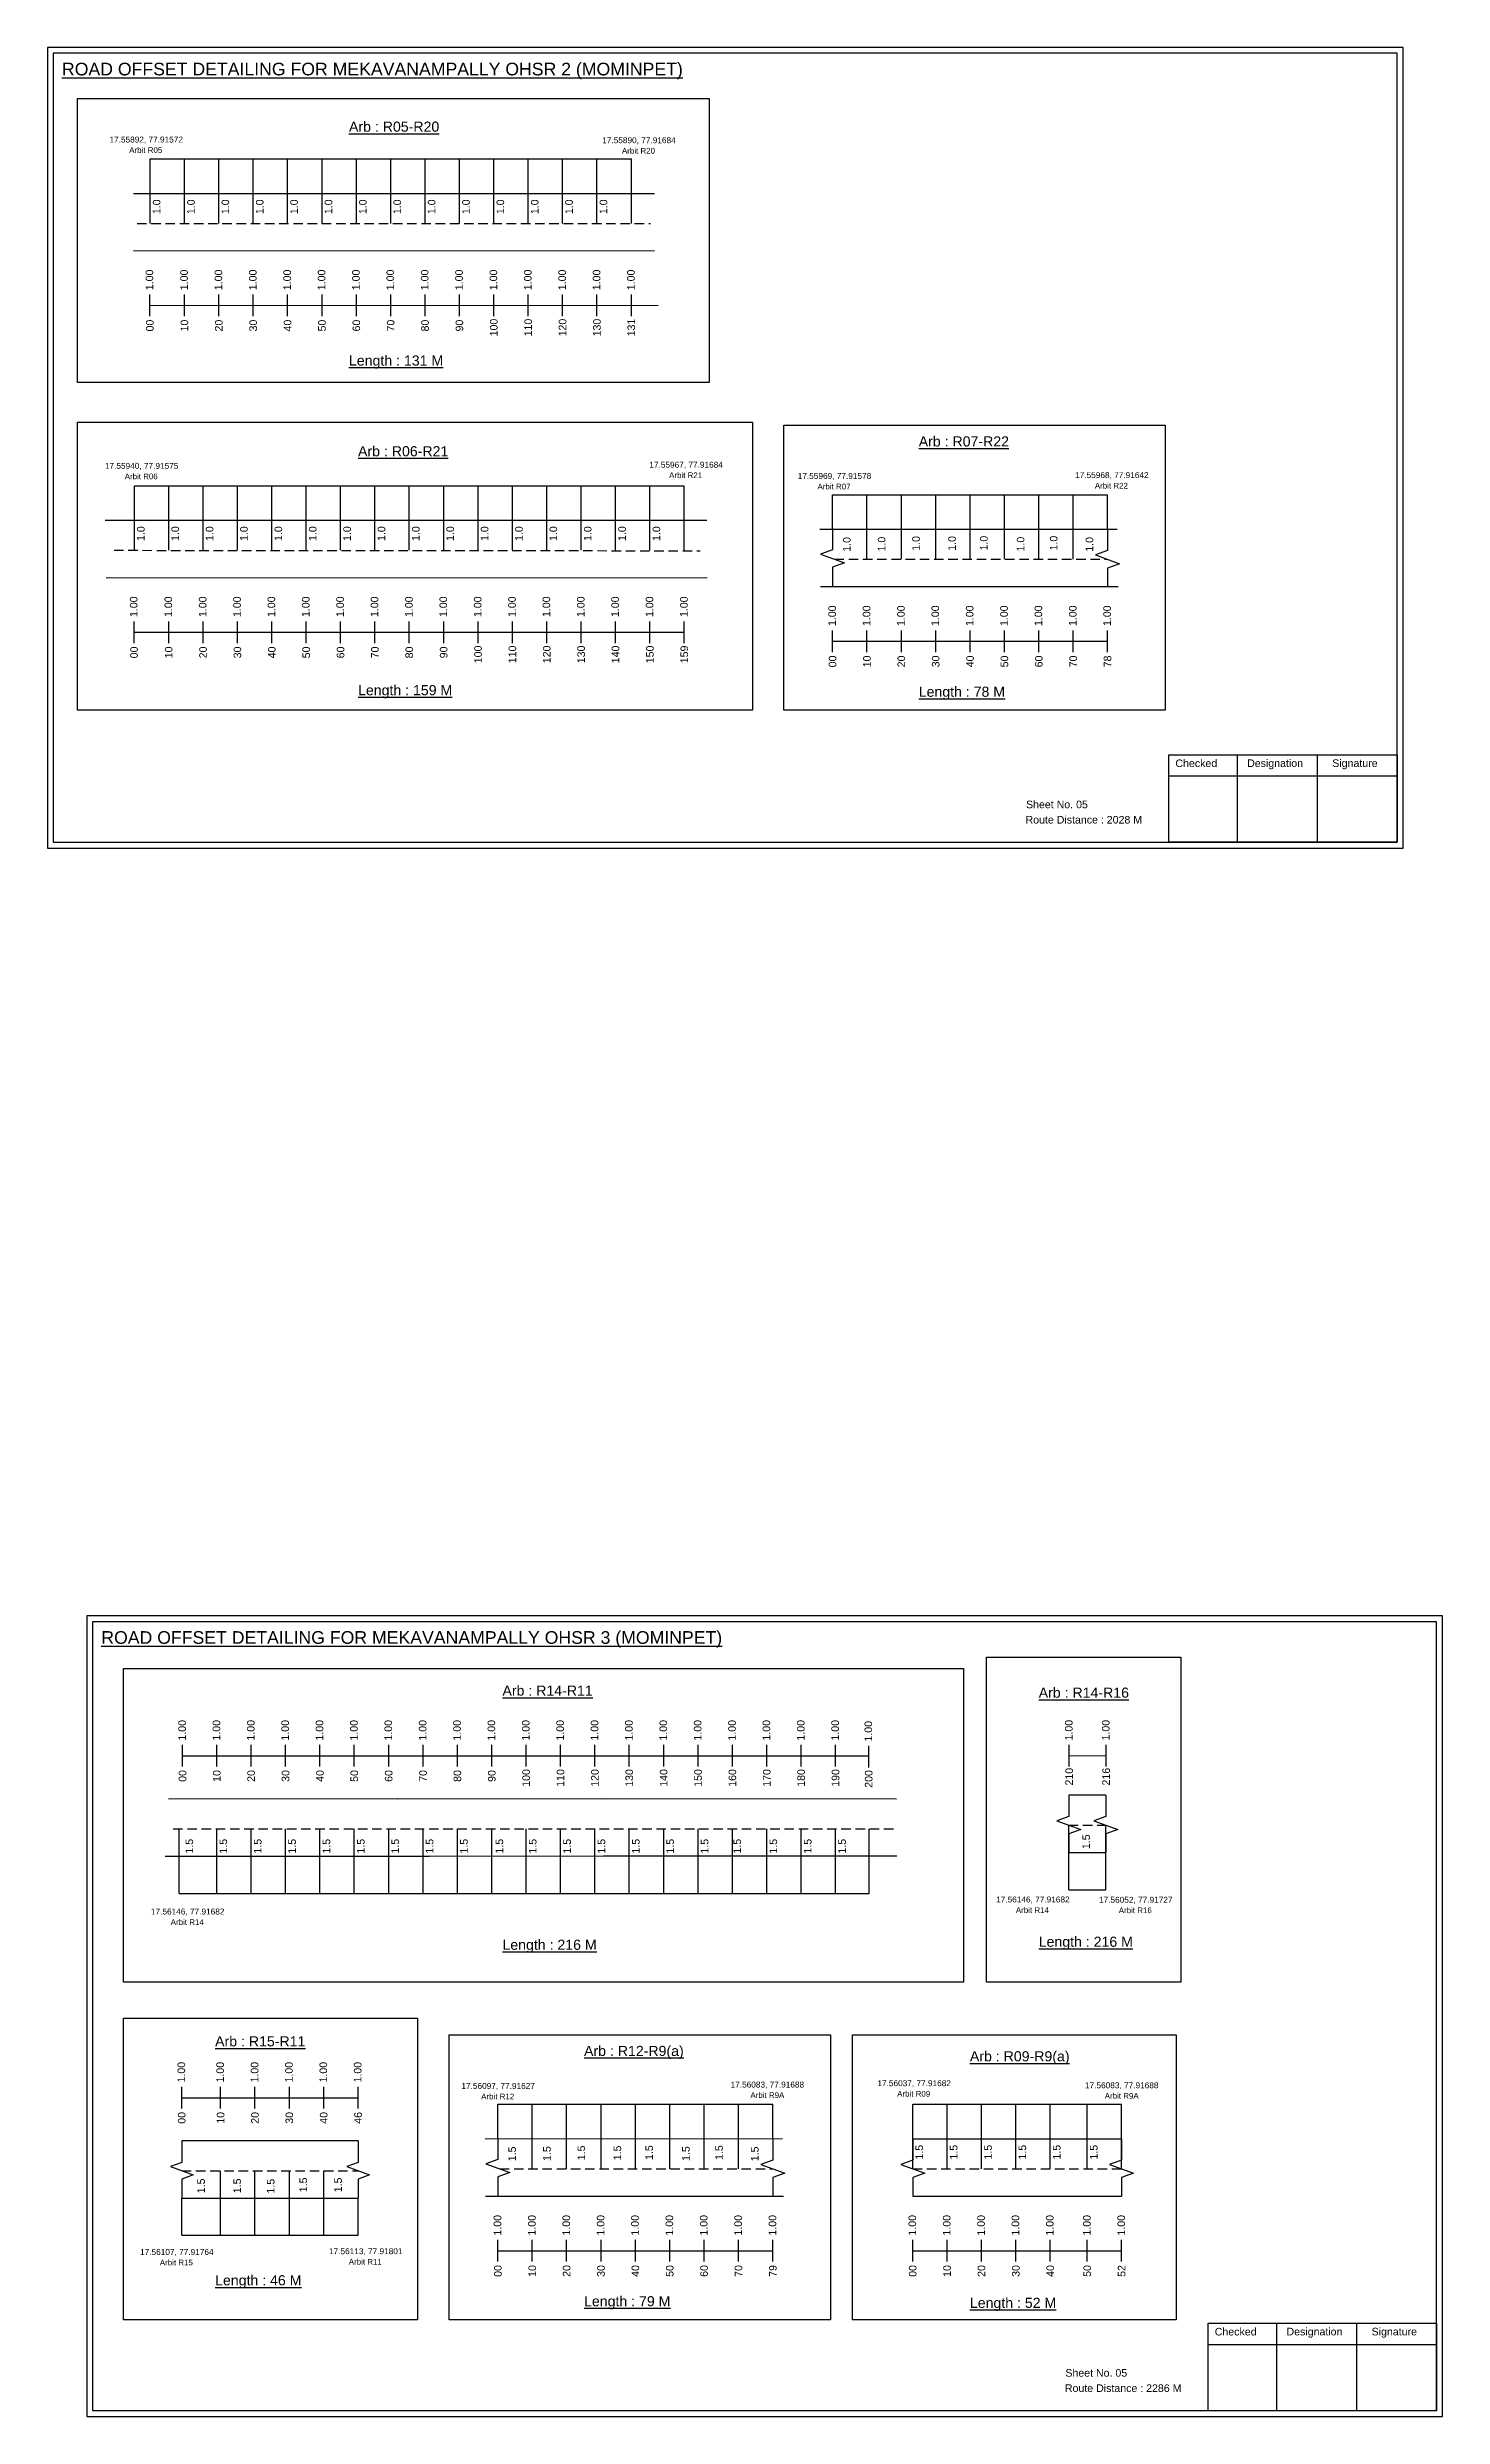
# Model space of a CAD drawing. Header units: inches. Extents: x 1241 to 8862, y 322 to 2472.
# Drawn here: x 6993 to 7545, y 322 to 1259 of the extents above; entities that cross this region are included whole.
import ezdxf

# ---------------------------------------------------------------- set-up
doc = ezdxf.new("R2010")
doc.units = ezdxf.units.IN
doc.header["$MEASUREMENT"] = 0
doc.linetypes.add('DASHED2', pattern=[0.375, 0.25, -0.125])
doc.layers.add('PDF_Geometry', color=7, linetype='Continuous')
doc.layers.add('PDF_Text', color=5, linetype='Continuous')
doc.styles.add('PDF Arial', font='arial.ttf')
doc.styles.get("Standard").update_dxf_attribs({"font": 'arial.ttf'})

msp = doc.modelspace()

# ---------------------------------------------------------------- linework, layer by layer
at = {"color": 5}
for p, q in [((7034.02, 1214.9), (7224.42, 1214.9)), ((7027.77, 1085.63), (7245.37, 1085.63)), ((7304.04, 1082.07), (7412.84, 1082.07)), ((7045.52, 528.9), (7318.49, 528.9)), ((7397.47, 530.31), (7412.1, 530.31)), ((7171.62, 445.51), (7280.42, 445.51)), ((7335.75, 445.51), (7418.4, 445.51)), ((7046.54, 393.68), (7116.3, 393.68))]:
    msp.add_line(p, q, dxfattribs=at)
for p, q in [((7034.02, 1189.29), (7034.02, 1214.9)), ((7047.62, 1189.37), (7047.62, 1214.9)), ((7061.22, 1189.37), (7061.22, 1214.9)), ((7074.82, 1189.37), (7074.82, 1214.9)), ((7088.42, 1189.37), (7088.42, 1214.9)), ((7102.02, 1189.37), (7102.02, 1214.9)), ((7115.62, 1189.37), (7115.62, 1214.9)), ((7129.22, 1189.37), (7129.22, 1214.9)), ((7142.82, 1189.37), (7142.82, 1214.9)), ((7156.42, 1189.37), (7156.42, 1214.9)), ((7170.02, 1189.37), (7170.02, 1214.9)), ((7183.62, 1189.37), (7183.62, 1214.9)), ((7197.22, 1189.37), (7197.22, 1214.9)), ((7210.82, 1189.37), (7210.82, 1214.9)), ((7224.42, 1189.37), (7224.42, 1214.9)), ((7027.48, 1201.24), (7233.58, 1201.25)), ((7027.38, 1178.63), (7233.54, 1178.53)), ((7027.77, 1060.09), (7027.77, 1085.63)), ((7041.37, 1060.09), (7041.37, 1085.63)), ((7054.97, 1060.09), (7054.97, 1085.63)), ((7068.57, 1060.09), (7068.57, 1085.63)), ((7082.17, 1060.09), (7082.17, 1085.63)), ((7095.77, 1060.09), (7095.77, 1085.63)), ((7109.37, 1060.09), (7109.37, 1085.63)), ((7122.97, 1060.09), (7122.97, 1085.63)), ((7136.57, 1060.09), (7136.57, 1085.63)), ((7150.17, 1060.09), (7150.17, 1085.63)), ((7163.77, 1060.09), (7163.77, 1085.63)), ((7177.37, 1060.09), (7177.37, 1085.63)), ((7190.97, 1060.09), (7190.97, 1085.63)), ((7204.57, 1060.09), (7204.57, 1085.63)), ((7218.17, 1060.09), (7218.17, 1085.63)), ((7231.77, 1060.09), (7231.77, 1085.63)), ((7245.37, 1060.09), (7245.37, 1085.63)), ((7304.04, 1068.42), (7304.04, 1082.07)), ((7317.64, 1056.53), (7317.64, 1082.07)), ((7331.24, 1056.53), (7331.24, 1082.07)), ((7344.84, 1056.53), (7344.84, 1082.07)), ((7358.44, 1056.53), (7358.44, 1082.07)), ((7372.04, 1056.53), (7372.04, 1082.07)), ((7385.64, 1056.53), (7385.64, 1082.07)), ((7399.24, 1056.53), (7399.24, 1082.07)), ((7412.84, 1068.41), (7412.84, 1082.07)), ((7016.23, 1071.98), (7254.31, 1071.98)), ((7299.04, 1068.42), (7416.66, 1068.47)), ((7016.62, 1049.29), (7254.47, 1049.26)), ((7299.19, 1045.73), (7416.97, 1045.73)), ((7131.77, 566.32), (7041.34, 566.22)), ((7131.77, 566.32), (7213.35, 566.4)), ((7213.35, 566.4), (7329.39, 566.35)), ((7412.1, 567.73), (7397.47, 567.73)), ((7045.52, 528.9), (7045.52, 554.44)), ((7060.41, 528.9), (7060.41, 554.44)), ((7074.01, 528.9), (7074.01, 554.44)), ((7087.61, 528.9), (7087.61, 554.44)), ((7101.21, 528.9), (7101.21, 554.44)), ((7114.81, 528.9), (7114.81, 554.44)), ((7128.41, 528.9), (7128.41, 554.44)), ((7142.01, 528.9), (7142.01, 554.44)), ((7155.61, 528.9), (7155.61, 554.44)), ((7169.21, 528.9), (7169.21, 554.44)), ((7182.81, 528.9), (7182.81, 554.44)), ((7196.41, 528.9), (7196.41, 554.44)), ((7210.01, 528.9), (7210.01, 554.44)), ((7223.61, 528.9), (7223.61, 554.44)), ((7237.21, 528.9), (7237.21, 554.44)), ((7250.81, 528.9), (7250.81, 554.44)), ((7264.41, 528.9), (7264.41, 554.44)), ((7278.01, 528.9), (7278.01, 554.44)), ((7291.61, 528.9), (7291.61, 554.44)), ((7305.21, 528.9), (7305.21, 554.44)), ((7318.49, 528.9), (7318.49, 554.44)), ((7397.47, 530.31), (7397.47, 555.85)), ((7412.1, 530.31), (7412.1, 555.85)), ((7040.01, 543.64), (7090.23, 543.64)), ((7086.68, 543.64), (7144.44, 543.67)), ((7144.44, 543.67), (7213.35, 543.71)), ((7213.35, 543.71), (7286.38, 543.76)), ((7286.38, 543.76), (7329.47, 543.8)), ((7397.47, 545.05), (7412.1, 545.05)), ((7171.62, 431.86), (7171.62, 445.51)), ((7185.22, 419.97), (7185.22, 445.51)), ((7198.82, 419.97), (7198.82, 445.51)), ((7212.42, 419.97), (7212.42, 445.51)), ((7226.02, 419.97), (7226.02, 445.51)), ((7239.62, 419.97), (7239.62, 445.51)), ((7253.22, 419.97), (7253.22, 445.51)), ((7266.82, 419.97), (7266.82, 445.51)), ((7280.42, 431.86), (7280.42, 445.51)), ((7335.75, 419.97), (7335.75, 445.51)), ((7349.35, 419.97), (7349.35, 445.51)), ((7362.95, 419.97), (7362.95, 445.51)), ((7376.55, 419.97), (7376.55, 445.51)), ((7390.15, 419.97), (7390.15, 445.51)), ((7404.8, 419.98), (7404.8, 445.51)), ((7418.4, 419.98), (7418.4, 445.51)), ((7116.3, 431.1), (7046.54, 431.1)), ((7166.63, 431.86), (7284.24, 431.91)), ((7335.75, 431.86), (7418.4, 431.86)), ((7061.9, 393.68), (7061.9, 419.22)), ((7075.5, 393.68), (7075.5, 419.22)), ((7089.1, 393.68), (7089.1, 419.22)), ((7102.7, 393.68), (7102.7, 419.22)), ((7046.54, 408.42), (7116.3, 408.42)), ((7046.54, 393.68), (7046.54, 408.42)), ((7116.3, 393.68), (7116.3, 408.42)), ((7166.77, 409.17), (7284.55, 409.17)), ((7335.75, 409.17), (7418.4, 409.17))]:
    msp.add_line(p, q)
at = {"linetype": 'DASHED2', "ltscale": 15}
for p, q in [((7028.83, 1189.29), (7232.01, 1189.37)), ((7019.73, 1060.09), (7251.62, 1059.92)), ((7304.8, 1056.53), (7412.84, 1056.53)), ((7043.12, 554.44), (7329.43, 554.44)), ((7397.47, 555.85), (7412.1, 555.85)), ((7046.54, 419.22), (7116.3, 419.22)), ((7172.38, 419.97), (7280.42, 419.97)), ((7335.75, 419.98), (7418.4, 419.98))]:
    msp.add_line(p, q, dxfattribs=at)
at = {"color": 217, "true_color": 0x93278f}
for p, q in [((7033.91, 1152.67), (7033.91, 1161.22)), ((7033.91, 1156.93), (7234.98, 1156.98)), ((7047.62, 1152.67), (7047.62, 1161.22)), ((7061.22, 1152.67), (7061.22, 1161.22)), ((7074.82, 1152.67), (7074.82, 1161.22)), ((7088.42, 1152.67), (7088.42, 1161.22)), ((7102.02, 1152.67), (7102.02, 1161.22)), ((7115.62, 1152.67), (7115.62, 1161.22)), ((7129.22, 1152.67), (7129.22, 1161.22)), ((7142.82, 1152.67), (7142.82, 1161.22)), ((7156.42, 1152.67), (7156.42, 1161.22)), ((7170.02, 1152.67), (7170.02, 1161.22)), ((7183.62, 1152.67), (7183.62, 1161.22)), ((7197.22, 1152.67), (7197.22, 1161.22)), ((7210.82, 1152.67), (7210.82, 1161.22)), ((7224.42, 1152.67), (7224.42, 1161.22)), ((7027.67, 1023.4), (7027.67, 1031.95)), ((7041.37, 1023.4), (7041.37, 1031.95)), ((7054.97, 1023.4), (7054.97, 1031.95)), ((7068.57, 1023.4), (7068.57, 1031.95)), ((7082.17, 1023.4), (7082.17, 1031.95)), ((7095.77, 1023.4), (7095.77, 1031.95)), ((7109.37, 1023.4), (7109.37, 1031.95)), ((7122.97, 1023.4), (7122.97, 1031.95)), ((7136.57, 1023.4), (7136.57, 1031.95)), ((7150.17, 1023.4), (7150.17, 1031.95)), ((7163.77, 1023.4), (7163.77, 1031.95)), ((7177.37, 1023.4), (7177.37, 1031.95)), ((7190.97, 1023.4), (7190.97, 1031.95)), ((7204.57, 1023.4), (7204.57, 1031.95)), ((7218.17, 1023.4), (7218.17, 1031.95)), ((7231.77, 1023.4), (7231.77, 1031.95)), ((7245.37, 1023.4), (7245.37, 1031.95)), ((7027.77, 1027.66), (7245.37, 1027.71)), ((7304.04, 1019.83), (7304.04, 1028.39)), ((7304.04, 1024.1), (7412.84, 1024.1)), ((7317.64, 1019.83), (7317.64, 1028.39)), ((7331.24, 1019.83), (7331.24, 1028.39)), ((7344.84, 1019.83), (7344.84, 1028.39)), ((7358.44, 1019.83), (7358.44, 1028.39)), ((7372.04, 1019.83), (7372.04, 1028.39)), ((7385.64, 1019.83), (7385.64, 1028.39)), ((7399.24, 1019.83), (7399.24, 1028.39)), ((7412.84, 1019.83), (7412.84, 1028.39)), ((7046.84, 579.05), (7046.84, 587.6)), ((7046.84, 583.32), (7318.34, 583.32)), ((7060.41, 579.05), (7060.41, 587.6)), ((7074.01, 579.05), (7074.01, 587.6)), ((7087.61, 579.05), (7087.61, 587.6)), ((7101.21, 579.05), (7101.21, 587.6)), ((7114.81, 579.05), (7114.81, 587.6)), ((7128.41, 579.05), (7128.41, 587.6)), ((7142.01, 579.05), (7142.01, 587.6)), ((7155.61, 579.05), (7155.61, 587.6)), ((7169.21, 579.05), (7169.21, 587.6)), ((7182.81, 579.05), (7182.81, 587.6)), ((7196.41, 579.05), (7196.41, 587.6)), ((7210.01, 579.05), (7210.01, 587.6)), ((7223.61, 579.05), (7223.61, 587.6)), ((7237.21, 579.05), (7237.21, 587.6)), ((7250.81, 579.05), (7250.81, 587.6)), ((7264.41, 579.05), (7264.41, 587.6)), ((7278.01, 579.05), (7278.01, 587.6)), ((7291.61, 579.05), (7291.61, 587.6)), ((7305.21, 579.05), (7305.21, 587.6)), ((7318.34, 578.65), (7318.34, 587.21)), ((7397.67, 579.09), (7397.67, 587.65)), ((7397.67, 583.37), (7412.29, 583.38)), ((7412.29, 579.09), (7412.29, 587.65)), ((7046.54, 443.82), (7046.54, 452.38)), ((7061.9, 443.82), (7061.9, 452.38)), ((7075.5, 443.82), (7075.5, 452.38)), ((7089.1, 443.82), (7089.1, 452.38)), ((7102.7, 443.82), (7102.7, 452.38)), ((7116.3, 443.82), (7116.3, 452.38)), ((7046.54, 448.09), (7116.3, 448.09)), ((7171.62, 383.27), (7171.62, 391.83)), ((7171.62, 387.54), (7280.42, 387.54)), ((7185.22, 383.27), (7185.22, 391.83)), ((7198.82, 383.27), (7198.82, 391.83)), ((7212.42, 383.27), (7212.42, 391.83)), ((7226.02, 383.27), (7226.02, 391.83)), ((7239.62, 383.27), (7239.62, 391.83)), ((7253.22, 383.27), (7253.22, 391.83)), ((7266.82, 383.27), (7266.82, 391.83)), ((7280.42, 383.27), (7280.42, 391.83)), ((7335.75, 383.27), (7335.75, 391.83)), ((7335.75, 387.54), (7418.4, 387.55)), ((7349.35, 383.27), (7349.35, 391.83)), ((7362.95, 383.27), (7362.95, 391.83)), ((7376.55, 383.27), (7376.55, 391.83)), ((7390.15, 383.27), (7390.15, 391.83)), ((7404.8, 383.28), (7404.8, 391.83)), ((7418.4, 383.28), (7418.4, 391.83))]:
    msp.add_line(p, q, dxfattribs=at)
for points in [[(7005.28, 1238.79), (7255.14, 1238.79), (7255.14, 1126.43), (7005.28, 1126.43)], [(7005.28, 1110.79), (7272.4, 1110.79), (7272.4, 996.87), (7005.28, 996.87)], [(7284.81, 1109.55), (7435.66, 1109.55), (7435.66, 996.87), (7284.81, 996.87)], [(7364.88, 622.28), (7441.81, 622.28), (7441.81, 493.83), (7364.88, 493.83)], [(7023.43, 617.88), (7355.81, 617.88), (7355.81, 493.83), (7023.43, 493.83)], [(7023.43, 479.52), (7139.78, 479.52), (7139.78, 360.31), (7023.43, 360.31)], [(7152.39, 472.99), (7303.25, 472.99), (7303.25, 360.31), (7152.39, 360.31)], [(7311.89, 472.99), (7439.98, 472.99), (7439.98, 360.31), (7311.89, 360.31)]]:
    msp.add_lwpolyline(points, close=True)
at = {"linetype": 'Continuous'}
for points in [[(7304.02, 1068.7), (7304.02, 1060.27), (7299.28, 1058.54), (7308.76, 1055.09), (7304.02, 1053.36), (7304.02, 1046.01)], [(7412.84, 1068.41), (7412.84, 1059.98), (7408.1, 1058.26), (7417.58, 1054.8), (7412.84, 1053.08), (7412.84, 1045.73)], [(7397.47, 567.73), (7397.47, 559.3), (7392.73, 557.58), (7402.21, 554.12), (7397.47, 552.4), (7397.47, 545.05)], [(7412.1, 567.73), (7412.1, 559.3), (7407.36, 557.58), (7416.84, 554.12), (7412.1, 552.4), (7412.1, 545.05)], [(7046.54, 431.1), (7046.54, 422.49), (7042.04, 420.85), (7051.03, 417.58), (7046.54, 415.94), (7046.54, 408.42)], [(7116.3, 431.1), (7116.3, 422.49), (7111.81, 420.85), (7120.8, 417.58), (7116.3, 415.94), (7116.3, 408.42)], [(7171.6, 432.14), (7171.6, 423.71), (7166.86, 421.98), (7176.35, 418.53), (7171.6, 416.8), (7171.6, 409.45)], [(7280.42, 431.86), (7280.42, 423.42), (7275.68, 421.7), (7285.17, 418.25), (7280.42, 416.52), (7280.42, 409.17)], [(7335.75, 431.86), (7335.75, 423.42), (7331.01, 421.7), (7340.49, 418.25), (7335.75, 416.52), (7335.75, 409.17)], [(7418.4, 431.86), (7418.4, 423.42), (7413.66, 421.7), (7423.15, 418.25), (7418.4, 416.52), (7418.4, 409.17)]]:
    msp.add_lwpolyline(points, dxfattribs=at)
at = {"layer": 'PDF_Geometry'}
for points in [[(6993.36, 1258.99), (6993.36, 942.28), (7529.83, 942.28), (7529.83, 1258.99)], [(6995.68, 1256.67), (6995.68, 944.7), (7527.41, 944.7), (7527.41, 1256.67)], [(7008.93, 638.69), (7008.93, 321.98), (7545.41, 321.98), (7545.41, 638.69)], [(7011.26, 636.36), (7011.26, 324.4), (7542.99, 324.4), (7542.99, 636.36)]]:
    msp.add_lwpolyline(points, close=True, dxfattribs=at)
at = {"layer": 'PDF_Geometry', "color": 242, "true_color": 0xcc1f26}
for points in [[(7527.41, 944.61), (7437.07, 944.61), (7437.07, 979.22), (7527.41, 979.22)], [(7542.99, 324.3), (7452.64, 324.3), (7452.64, 358.92), (7542.99, 358.92)]]:
    msp.add_lwpolyline(points, close=True, dxfattribs=at)
for points in [[(7464.05, 979.22), (7464.05, 944.61)], [(7495.78, 979.22), (7495.78, 944.61)], [(7437.07, 970.84), (7527.41, 970.84)], [(7479.63, 358.92), (7479.63, 324.3)], [(7511.35, 358.92), (7511.35, 324.3)], [(7452.64, 350.54), (7542.99, 350.54)]]:
    msp.add_lwpolyline(points, dxfattribs=at)

# ---------------------------------------------------------------- texts
at = {"color": 242, "true_color": 0xcd2027}
for s, height, p in [('%%UROAD OFFSET DETAILING FOR MEKAVANAMPALLY OHSR 2 (MOMINPET)', 5, (6999.14, 1247.92)), ('%%UArb : R05-R20', 4, (7112.7, 1225.64)), ('%%ULength : 131 M', 4, (7112.7, 1133.14)), ('%%UArb : R06-R21', 4, (7116.28, 1097.27)), ('%%UArb : R07-R22', 4, (7338.12, 1101.16)), ('%%ULength : 159 M', 4, (7116.28, 1002.77)), ('%%ULength : 78 M', 4, (7338.12, 1002.16)), ('%%UROAD OFFSET DETAILING FOR MEKAVANAMPALLY OHSR 3 (MOMINPET)', 5, (7014.71, 627.62)), ('%%UArb : R14-R11', 4, (7173.42, 607.1)), ('%%UArb : R14-R16', 4, (7385.59, 606.3)), ('%%ULength : 216 M', 4, (7173.42, 506.6)), ('%%ULength : 216 M', 4, (7385.59, 507.8)), ('%%UArb : R15-R11', 4, (7059.73, 468.4)), ('%%UArb : R12-R9(a)', 4, (7205.7, 464.61)), ('%%UArb : R09-R9(a)', 4, (7358.37, 462.48)), ('%%ULength : 46 M', 4, (7059.73, 373.9)), ('%%ULength : 79 M', 4, (7205.7, 365.61)), ('%%ULength : 52 M', 4, (7358.37, 364.98))]:
    msp.add_text(s, height=height, dxfattribs=at).set_placement(p)
at = {"color": 5}
for s, height, p in [('17.55892, 77.91572', 2.34, (7017.93, 1221.38)), ('Arbit R05', 2.246, (7025.75, 1217.26)), ('17.55890, 77.91684', 2.34, (7212.89, 1221.11)), ('Arbit R20', 2.246, (7220.71, 1216.99)), ('17.55940, 77.91575', 2.34, (7016.12, 1092.32)), ('Arbit R06', 2.246, (7023.95, 1088.2)), ('17.55967, 77.91684', 2.34, (7231.54, 1092.77)), ('Arbit R21', 2.246, (7239.36, 1088.64)), ('17.55969, 77.91578', 2.34, (7290.25, 1088.32)), ('17.55968, 77.91642', 2.34, (7399.99, 1088.65)), ('Arbit R07', 2.246, (7298.07, 1084.19)), ('Arbit R22', 2.246, (7407.81, 1084.52)), ('17.56146, 77.91682', 2.34, (7368.74, 525.33)), ('17.56052, 77.91727', 2.34, (7409.44, 525.21)), ('17.56146, 77.91682', 2.34, (7034.34, 520.57)), ('Arbit R14', 2.246, (7042.16, 516.45)), ('Arbit R14', 2.246, (7376.56, 521.2)), ('Arbit R16', 2.246, (7417.26, 521.09)), ('17.56097, 77.91627', 2.34, (7157.18, 451.6)), ('Arbit R12', 2.246, (7165, 447.47)), ('17.56083, 77.91688', 2.34, (7263.69, 452.13)), ('Arbit R9A', 2.246, (7271.51, 448)), ('17.56037, 77.91682', 2.34, (7321.77, 452.67)), ('Arbit R09', 2.246, (7329.59, 448.54)), ('17.56083, 77.91688', 2.34, (7403.9, 451.84)), ('Arbit R9A', 2.246, (7411.72, 447.71)), ('17.56107, 77.91764', 2.34, (7030.04, 385.93)), ('17.56113, 77.91801', 2.34, (7104.79, 386.23)), ('Arbit R11', 2.246, (7112.61, 382.11)), ('Arbit R15', 2.246, (7037.86, 381.8))]:
    msp.add_text(s, height=height, dxfattribs=at).set_placement(p)
for s, p in [('1.0', (7038.08, 1193.04)), ('1.0', (7051.68, 1193.04)), ('1.0', (7065.28, 1193.04)), ('1.0', (7078.88, 1193.04)), ('1.0', (7092.48, 1193.04)), ('1.0', (7106.08, 1193.04)), ('1.0', (7119.68, 1193.04)), ('1.0', (7133.28, 1193.04)), ('1.0', (7146.88, 1193.04)), ('1.0', (7160.48, 1193.04)), ('1.0', (7174.08, 1193.04)), ('1.0', (7187.68, 1193.04)), ('1.0', (7201.28, 1193.04)), ('1.0', (7214.88, 1193.04)), ('1.0', (7031.84, 1063.77)), ('1.0', (7045.44, 1063.77)), ('1.0', (7059.04, 1063.77)), ('1.0', (7072.64, 1063.77)), ('1.0', (7086.24, 1063.77)), ('1.0', (7099.84, 1063.77)), ('1.0', (7113.44, 1063.77)), ('1.0', (7127.04, 1063.77)), ('1.0', (7140.64, 1063.77)), ('1.0', (7154.24, 1063.77)), ('1.0', (7167.84, 1063.77)), ('1.0', (7181.44, 1063.77)), ('1.0', (7195.04, 1063.77)), ('1.0', (7208.64, 1063.77)), ('1.0', (7222.24, 1063.77)), ('1.0', (7235.84, 1063.77)), ('1.0', (7311.17, 1059.51)), ('1.0', (7324.92, 1059.64)), ('1.0', (7338.54, 1059.9)), ('1.0', (7352.8, 1059.9)), ('1.0', (7365.39, 1060.03)), ('1.0', (7379.91, 1059.64)), ('1.0', (7393.01, 1060.03)), ('1.0', (7407.17, 1059.53)), ('1.5', (7051.02, 544.64)), ('1.5', (7064.48, 544.64)), ('1.5', (7078.08, 544.64)), ('1.5', (7091.68, 544.64)), ('1.5', (7105.28, 544.64)), ('1.5', (7118.88, 544.64)), ('1.5', (7132.48, 544.64)), ('1.5', (7146.08, 544.64)), ('1.5', (7159.68, 544.64)), ('1.5', (7173.7, 544.64)), ('1.5', (7186.88, 544.64)), ('1.5', (7200.48, 544.64)), ('1.5', (7214.08, 544.64)), ('1.5', (7227.68, 544.64)), ('1.5', (7241.28, 544.64)), ('1.5', (7254.88, 544.64)), ('1.5', (7267.79, 544.64)), ('1.5', (7282.08, 544.64)), ('1.5', (7295.68, 544.64)), ('1.5', (7309.28, 544.64)), ('1.5', (7405.87, 546.41)), ('1.5', (7178.75, 422.96)), ('1.5', (7192.5, 423.08)), ('1.5', (7206.12, 423.34)), ('1.5', (7220.38, 423.34)), ('1.5', (7232.97, 423.47)), ('1.5', (7247.49, 423.08)), ('1.5', (7260.59, 423.47)), ('1.5', (7274.76, 422.97)), ('1.5', (7339.82, 423.65)), ('1.5', (7353.42, 423.65)), ('1.5', (7367.02, 423.65)), ('1.5', (7380.62, 423.65)), ('1.5', (7394.22, 423.65)), ('1.5', (7408.87, 423.65)), ('1.5', (7055.69, 410.32)), ('1.5', (7069.96, 410.32)), ('1.5', (7083.22, 410.2)), ('1.5', (7096.11, 410.7)), ('1.5', (7109.88, 410.7))]:
    msp.add_text(s, height=3, rotation=90).set_placement(p)
at = {"color": 217, "true_color": 0x93278f}
for s, p in [('1.00', (7035.24, 1162.96)), ('1.00', (7048.94, 1162.96)), ('1.00', (7062.54, 1162.96)), ('1.00', (7076.14, 1162.96)), ('1.00', (7089.74, 1162.96)), ('1.00', (7103.34, 1162.96)), ('1.00', (7116.94, 1162.96)), ('1.00', (7130.54, 1162.96)), ('1.00', (7144.14, 1162.96)), ('1.00', (7157.74, 1162.96)), ('1.00', (7171.34, 1162.96)), ('1.00', (7184.94, 1162.96)), ('1.00', (7198.54, 1162.96)), ('1.00', (7212.14, 1162.96)), ('1.00', (7225.74, 1162.96)), ('00', (7035.39, 1146.64)), ('10', (7049.09, 1146.64)), ('20', (7062.69, 1146.64)), ('30', (7076.29, 1146.64)), ('40', (7089.89, 1146.64)), ('50', (7103.49, 1146.64)), ('60', (7117.09, 1146.64)), ('70', (7130.69, 1146.64)), ('80', (7144.29, 1146.64)), ('90', (7157.89, 1146.64)), ('100', (7171.49, 1144.69)), ('110', (7185.09, 1144.69)), ('120', (7198.69, 1144.69)), ('130', (7212.29, 1144.69)), ('131', (7225.89, 1144.69)), ('1.00', (7029, 1033.69)), ('1.00', (7042.7, 1033.69)), ('1.00', (7056.3, 1033.69)), ('1.00', (7069.9, 1033.69)), ('1.00', (7083.5, 1033.69)), ('1.00', (7097.1, 1033.69)), ('1.00', (7110.7, 1033.69)), ('1.00', (7124.3, 1033.69)), ('1.00', (7137.9, 1033.69)), ('1.00', (7151.5, 1033.69)), ('1.00', (7165.1, 1033.69)), ('1.00', (7178.7, 1033.69)), ('1.00', (7192.3, 1033.69)), ('1.00', (7205.9, 1033.69)), ('1.00', (7219.5, 1033.69)), ('1.00', (7233.1, 1033.69)), ('1.00', (7246.7, 1033.69)), ('1.00', (7305.37, 1030.13)), ('1.00', (7318.97, 1030.13)), ('1.00', (7332.57, 1030.13)), ('1.00', (7346.17, 1030.13)), ('1.00', (7359.77, 1030.13)), ('1.00', (7373.37, 1030.13)), ('1.00', (7386.97, 1030.13)), ('1.00', (7400.57, 1030.13)), ('1.00', (7414.17, 1030.13)), ('00', (7029.15, 1017.37)), ('10', (7042.85, 1017.37)), ('20', (7056.45, 1017.37)), ('30', (7070.05, 1017.37)), ('40', (7083.65, 1017.37)), ('50', (7097.25, 1017.37)), ('60', (7110.85, 1017.37)), ('70', (7124.45, 1017.37)), ('80', (7138.05, 1017.37)), ('90', (7151.65, 1017.37)), ('100', (7165.25, 1015.42)), ('110', (7178.85, 1015.42)), ('120', (7192.45, 1015.42)), ('130', (7206.05, 1015.42)), ('140', (7219.65, 1015.42)), ('150', (7233.25, 1015.42)), ('159', (7246.85, 1015.42)), ('00', (7305.52, 1013.81)), ('10', (7319.12, 1013.81)), ('20', (7332.72, 1013.81)), ('30', (7346.32, 1013.81)), ('40', (7359.92, 1013.81)), ('50', (7373.52, 1013.81)), ('60', (7387.12, 1013.81)), ('70', (7400.72, 1013.81)), ('78', (7414.32, 1013.81)), ('1.00', (7048.17, 589.34)), ('1.00', (7061.74, 589.34)), ('1.00', (7075.34, 589.34)), ('1.00', (7088.94, 589.34)), ('1.00', (7102.54, 589.34)), ('1.00', (7116.14, 589.34)), ('1.00', (7129.74, 589.34)), ('1.00', (7143.34, 589.34)), ('1.00', (7156.94, 589.34)), ('1.00', (7170.54, 589.34)), ('1.00', (7184.14, 589.34)), ('1.00', (7197.74, 589.34)), ('1.00', (7211.34, 589.34)), ('1.00', (7224.94, 589.34)), ('1.00', (7238.54, 589.34)), ('1.00', (7252.14, 589.34)), ('1.00', (7265.74, 589.34)), ('1.00', (7279.34, 589.34)), ('1.00', (7292.94, 589.34)), ('1.00', (7306.54, 589.34)), ('1.00', (7319.67, 588.95)), ('1.00', (7398.99, 589.39)), ('1.00', (7413.62, 589.39)), ('00', (7048.32, 573.02)), ('10', (7061.89, 573.02)), ('20', (7075.49, 573.02)), ('30', (7089.09, 573.02)), ('40', (7102.69, 573.02)), ('50', (7116.29, 573.02)), ('60', (7129.89, 573.02)), ('70', (7143.49, 573.02)), ('80', (7157.09, 573.02)), ('90', (7170.69, 573.02)), ('100', (7184.29, 571.07)), ('110', (7197.89, 571.07)), ('120', (7211.49, 571.07)), ('130', (7225.09, 571.07)), ('140', (7238.69, 571.07)), ('150', (7252.29, 571.07)), ('160', (7265.89, 571.07)), ('170', (7279.49, 571.07)), ('180', (7293.09, 571.07)), ('190', (7306.69, 571.07)), ('200', (7319.82, 570.67)), ('210', (7399.14, 571.58)), ('216', (7413.77, 571.58)), ('1.00', (7047.86, 454.12)), ('1.00', (7063.23, 454.12)), ('1.00', (7076.83, 454.12)), ('1.00', (7090.43, 454.12)), ('1.00', (7104.03, 454.12)), ('1.00', (7117.63, 454.12)), ('00', (7048.01, 437.8)), ('10', (7063.38, 437.8)), ('20', (7076.98, 437.8)), ('30', (7090.58, 437.8)), ('40', (7104.18, 437.8)), ('46', (7117.78, 437.8)), ('1.00', (7172.95, 393.57)), ('1.00', (7186.55, 393.57)), ('1.00', (7200.15, 393.57)), ('1.00', (7213.75, 393.57)), ('1.00', (7227.35, 393.57)), ('1.00', (7240.95, 393.57)), ('1.00', (7254.55, 393.57)), ('1.00', (7268.15, 393.57)), ('1.00', (7281.75, 393.57)), ('1.00', (7337.08, 393.57)), ('1.00', (7350.68, 393.57)), ('1.00', (7364.28, 393.57)), ('1.00', (7377.88, 393.57)), ('1.00', (7391.48, 393.57)), ('1.00', (7406.13, 393.57)), ('1.00', (7419.73, 393.57)), ('00', (7173.1, 377.25)), ('10', (7186.7, 377.25)), ('20', (7200.3, 377.25)), ('30', (7213.9, 377.25)), ('40', (7227.5, 377.25)), ('50', (7241.1, 377.25)), ('60', (7254.7, 377.25)), ('70', (7268.3, 377.25)), ('79', (7281.9, 377.25)), ('00', (7337.23, 377.25)), ('10', (7350.83, 377.25)), ('20', (7364.43, 377.25)), ('30', (7378.03, 377.25)), ('40', (7391.63, 377.25)), ('50', (7406.28, 377.25)), ('52', (7419.88, 377.25))]:
    msp.add_text(s, height=3, rotation=90, dxfattribs=at).set_placement(p)
for s, p in [('Sheet No. 05', (7380.57, 958.08)), ('Route Distance : 2028 M', (7380.38, 952.03)), ('Sheet No. 05', (7396.14, 337.78)), ('Route Distance : 2286 M', (7395.96, 331.73))]:
    msp.add_text(s, height=3).set_placement(p)
at = {"layer": 'PDF_Text', "color": 7, "attachment_point": 7, "style": 'PDF Arial'}
for s, insert, char_height in [('Checked', (7439.68, 974.33), 3.001), ('Designation', (7468.05, 973.5), 3.0006), ('Signature', (7501.73, 973.5), 3.001), ('Checked', (7455.25, 354.03), 3.001), ('Designation', (7483.63, 353.2), 3.0006), ('Signature', (7517.31, 353.2), 3.001)]:
    msp.add_mtext(s, dxfattribs=dict(at, insert=insert, char_height=char_height))

doc.saveas('drawing.dxf')
